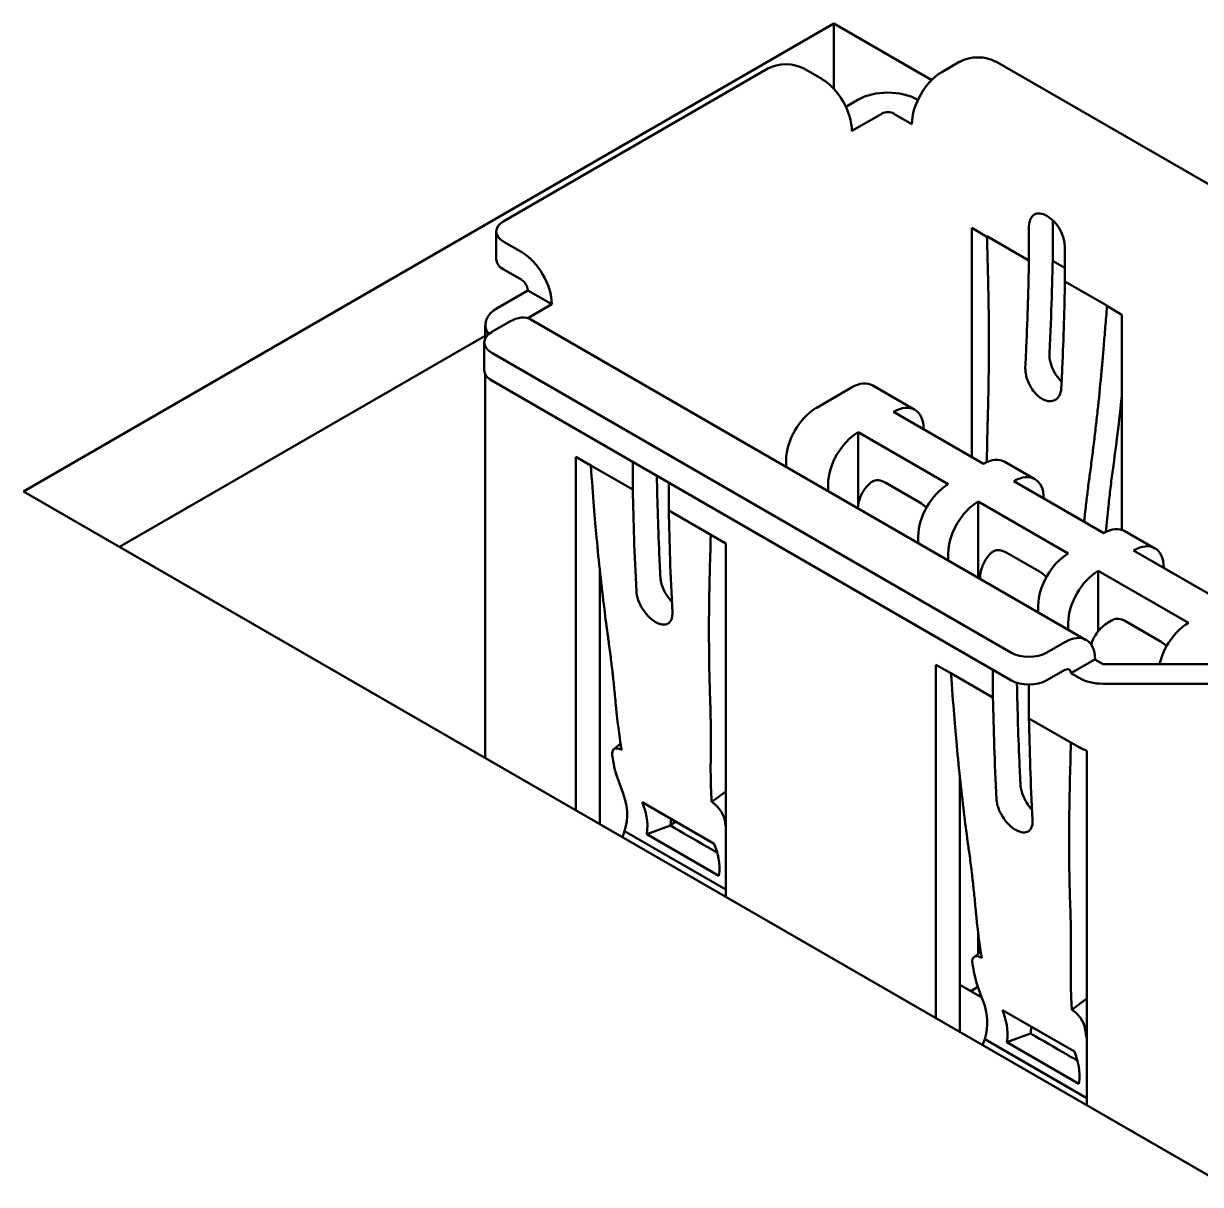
# Model space of a CAD drawing. Header units: millimetres. Extents: x 2121 to 4904, y 892 to 1933.
# Drawn here: x 3153.86 to 3166.34, y 1738.59 to 1750.9 of the extents above; entities that cross this region are included whole.
import ezdxf

# ---------------------------------------------------------------- set-up
doc = ezdxf.new("R2010")
doc.units = ezdxf.units.MM
doc.header["$LTSCALE"] = 1.8
doc.layers.add('외형선(ISO)', color=7, linetype='Continuous', lineweight=50)

msp = doc.modelspace()

# ---------------------------------------------------------------- linework, layer by layer
at = {"layer": '외형선(ISO)'}
for p, q in [((3153.86, 1745.939), (3162.452, 1750.9)), ((3162.452, 1750.9), (3163.489, 1750.301)), ((3162.452, 1750.9), (3162.452, 1750.208)), ((3158.951, 1748.805), (3161.752, 1750.422)), ((3162.324, 1750.312), (3162.133, 1750.422)), ((3163.788, 1750.496), (3163.597, 1750.385)), ((3164.17, 1750.496), (3169.675, 1747.317)), ((3162.706, 1750.091), (3162.579, 1750.018)), ((3162.961, 1749.944), (3162.643, 1749.761)), ((3163.279, 1749.834), (3163.088, 1749.944)), ((3164.774, 1748.811), (3164.774, 1748.53)), ((3158.872, 1748.695), (3158.872, 1748.401)), ((3163.915, 1748.732), (3163.915, 1746.303)), ((3164.075, 1748.64), (3163.915, 1748.732)), ((3164.52, 1748.75), (3164.52, 1748.387)), ((3159.142, 1748.475), (3158.951, 1748.585)), ((3164.52, 1748.387), (3164.075, 1748.644)), ((3164.902, 1748.166), (3164.902, 1748.53)), ((3159.142, 1748.181), (3158.951, 1748.291)), ((3164.902, 1748.309), (3164.771, 1748.385)), ((3165.347, 1747.909), (3164.902, 1748.166)), ((3158.888, 1747.887), (3159.206, 1748.071)), ((3159.461, 1747.924), (3159.206, 1748.071)), ((3159.206, 1747.777), (3159.461, 1747.924)), ((3165.506, 1747.813), (3165.347, 1747.905)), ((3165.347, 1747.905), (3165.347, 1747.905)), ((3165.506, 1745.533), (3165.506, 1747.813)), ((3158.756, 1747.703), (3158.756, 1747.563)), ((3158.824, 1747.63), (3159.015, 1747.74)), ((3159.24, 1747.762), (3165.127, 1744.363)), ((3158.756, 1747.59), (3154.879, 1745.352)), ((3158.745, 1747.519), (3158.745, 1747.225)), ((3158.824, 1747.409), (3164.329, 1744.231)), ((3158.756, 1747.182), (3158.756, 1743.113)), ((3158.824, 1747.115), (3164.329, 1743.937)), ((3162.639, 1747.04), (3162.264, 1746.823)), ((3162.864, 1747.062), (3163.31, 1746.805)), ((3164.039, 1746.232), (3163.085, 1746.783)), ((3163.664, 1746.015), (3162.709, 1746.566)), ((3162.709, 1745.8), (3162.709, 1746.566)), ((3159.715, 1746.307), (3159.715, 1742.559)), ((3159.874, 1746.215), (3159.715, 1746.307)), ((3160.32, 1745.958), (3159.874, 1746.215)), ((3160.32, 1745.958), (3160.32, 1746.252)), ((3161.946, 1746.272), (3161.946, 1746.2)), ((3164.264, 1746.254), (3164.583, 1746.07)), ((3165.312, 1745.497), (3164.358, 1746.048)), ((3166.588, 1738.591), (3153.86, 1745.939)), ((3160.702, 1746.031), (3160.702, 1745.737)), ((3162.391, 1745.943), (3162.391, 1746.015)), ((3163.362, 1745.822), (3163.001, 1746.03)), ((3164.937, 1745.28), (3163.982, 1745.831)), ((3163.982, 1745.024), (3163.982, 1745.831)), ((3161.147, 1745.48), (3160.702, 1745.737)), ((3161.306, 1745.388), (3161.147, 1745.48)), ((3163.346, 1745.464), (3163.346, 1745.392)), ((3165.537, 1745.519), (3165.855, 1745.335)), ((3161.306, 1741.641), (3161.306, 1745.388)), ((3164.631, 1745.089), (3164.287, 1745.287)), ((3166.585, 1744.762), (3165.63, 1745.313)), ((3163.664, 1745.208), (3163.664, 1745.28)), ((3159.97, 1745.108), (3159.97, 1742.412)), ((3166.21, 1744.545), (3165.255, 1745.096)), ((3165.255, 1744.458), (3165.255, 1745.096)), ((3164.002, 1745.013), (3164.002, 1745.015)), ((3164.619, 1744.729), (3164.619, 1744.657)), ((3164.937, 1744.473), (3164.937, 1744.545)), ((3165.921, 1744.344), (3165.542, 1744.563)), ((3164.711, 1744.231), (3164.902, 1744.341)), ((3163.533, 1740.355), (3163.533, 1744.102)), ((3163.533, 1744.102), (3163.693, 1744.011)), ((3164.138, 1744.047), (3164.138, 1743.753)), ((3164.711, 1743.937), (3164.902, 1744.047)), ((3164.965, 1744.011), (3165.22, 1744.157)), ((3165.22, 1744.157), (3165.305, 1744.108)), ((3165.305, 1744.108), (3167.235, 1744.108)), ((3164.138, 1743.753), (3163.693, 1744.011)), ((3165.051, 1743.961), (3164.965, 1744.011)), ((3164.393, 1743.91), (3164.393, 1743.904)), ((3164.52, 1743.533), (3164.52, 1743.891)), ((3167.235, 1743.9), (3165.305, 1743.9)), ((3164.965, 1743.276), (3164.52, 1743.533)), ((3164.965, 1743.276), (3165.051, 1743.226)), ((3165.135, 1739.43), (3165.135, 1743.19)), ((3163.788, 1740.208), (3163.788, 1742.903)), ((3161.157, 1742.647), (3161.306, 1742.757)), ((3160.42, 1742.644), (3161.184, 1742.203)), ((3160.778, 1742.438), (3160.719, 1742.404)), ((3160.233, 1742.336), (3160.21, 1742.274)), ((3161.306, 1741.717), (3160.233, 1742.336)), ((3160.468, 1742.304), (3160.718, 1742.396)), ((3161.232, 1741.863), (3160.468, 1742.304)), ((3163.982, 1741.036), (3163.982, 1741.25)), ((3164.002, 1741.051), (3164.002, 1741.102)), ((3163.982, 1741.009), (3163.982, 1741.009)), ((3164.02, 1740.573), (3163.788, 1740.707)), ((3163.979, 1740.685), (3163.903, 1740.641)), ((3164.002, 1740.584), (3164.002, 1740.621)), ((3164.975, 1740.442), (3165.135, 1740.561)), ((3164.239, 1740.44), (3165.002, 1739.999)), ((3164.286, 1740.1), (3164.537, 1740.191)), ((3164.052, 1740.132), (3164.028, 1740.069)), ((3165.135, 1739.506), (3164.052, 1740.132)), ((3165.05, 1739.659), (3164.286, 1740.1))]:
    msp.add_line(p, q, dxfattribs=at)
for centre, major_axis, start_param, end_param in [((3163.979, 1750.385), (-0.27, 0), 3.926991, 5.497787), ((3161.943, 1750.312), (-0.27, 0), 3.926991, 5.497787), ((3162.324, 1749.944), (0.225, -0.39), 0.785398, 2.356194), ((3163.597, 1750.018), (0.225, 0.39), 0.785398, 2.356194), ((3163.024, 1749.908), (0.45, 0), 0.785398, 2.356194), ((3163.024, 1749.908), (0.09, 0), 0.785398, 2.356194), ((3164.711, 1748.64), (-0.135, 0.234), 3.926991, 7.068583), ((3159.142, 1748.695), (-0.27, 0), 5.497787, 7.068583), ((3159.142, 1748.107), (-0.225, 0.39), 3.926991, 5.497787), ((3159.142, 1748.401), (-0.27, 0), 0, 0.785398), ((3159.142, 1748.107), (0.045, -0.0779), 0.785398, 2.356194), ((3159.206, 1747.703), (-0.45, 0), 5.497787, 6.670674), ((3159.015, 1747.372), (0.225, 0.39), 0, 0.785398), ((3159.015, 1747.519), (-0.27, 0), 5.497787, 7.068583), ((3159.015, 1747.225), (-0.27, 0), 0, 0.785398), ((3162.639, 1746.673), (0.225, 0.39), 0, 0.785398), ((3162.264, 1746.456), (0.225, 0.39), 0.785398, 2.356194), ((3163.085, 1746.415), (0.225, 0.39), 5.497787, 7.068583), ((3162.709, 1746.199), (-0.225, -0.39), 3.926991, 5.497787), ((3164.039, 1745.864), (0.225, 0.39), 0, 0.785398), ((3164.358, 1745.68), (0.225, 0.39), 5.497787, 7.068583), ((3163.664, 1745.647), (0.225, 0.39), 0.785398, 2.356194), ((3163.982, 1745.464), (-0.225, -0.39), 3.926991, 5.497787), ((3165.312, 1745.129), (0.225, 0.39), 0, 0.785398), ((3165.63, 1744.946), (0.225, 0.39), 5.497787, 7.068583), ((3164.937, 1744.913), (0.225, 0.39), 0.785398, 2.356194), ((3165.255, 1744.729), (-0.225, -0.39), 3.926991, 5.497787), ((3166.21, 1744.178), (0.225, 0.39), 0.785398, 2.062695), ((3164.902, 1743.974), (0.225, 0.39), 5.497787, 7.068583), ((3164.52, 1744.341), (-0.27, 0), 0.785398, 2.356194), ((3164.902, 1743.974), (0.045, 0.0779), 5.497787, 7.068583), ((3164.52, 1744.047), (0.27, 0), 3.926991, 5.497787), ((3165.305, 1744.108), (-0.36, 0), 0.785398, 1.570796), ((3165.305, 1743.373), (-0.36, 0), 0.785398, 1.078803)]:
    msp.add_ellipse(centre, major_axis=major_axis, ratio=0.57735, start_param=start_param, end_param=end_param, dxfattribs=at)
for points, knots in [([(3164.075, 1748.64), (3164.077, 1748.555), (3164.079, 1748.476), (3164.081, 1748.402), (3164.083, 1748.327), (3164.085, 1748.258), (3164.087, 1748.193), (3164.088, 1748.128), (3164.089, 1748.067), (3164.09, 1748.011), (3164.091, 1747.983), (3164.091, 1747.956), (3164.092, 1747.931), (3164.092, 1747.918), (3164.092, 1747.906), (3164.092, 1747.893), (3164.092, 1747.887), (3164.092, 1747.881), (3164.092, 1747.875), (3164.092, 1747.871), (3164.093, 1747.867), (3164.093, 1747.861), (3164.093, 1747.821), (3164.094, 1747.766), (3164.094, 1747.719), (3164.095, 1747.633), (3164.095, 1747.548), (3164.095, 1747.463), (3164.095, 1747.397), (3164.094, 1747.331), (3164.094, 1747.265), (3164.093, 1747.199), (3164.092, 1747.133), (3164.091, 1747.069), (3164.091, 1747.068), (3164.091, 1747.067), (3164.091, 1747.066), (3164.09, 1747.001), (3164.089, 1746.935), (3164.087, 1746.869), (3164.086, 1746.835), (3164.086, 1746.802), (3164.085, 1746.768), (3164.084, 1746.751), (3164.084, 1746.734), (3164.083, 1746.717), (3164.083, 1746.701), (3164.083, 1746.686), (3164.082, 1746.668), (3164.082, 1746.668), (3164.082, 1746.667), (3164.082, 1746.666), (3164.081, 1746.633), (3164.08, 1746.598), (3164.079, 1746.564), (3164.079, 1746.561), (3164.079, 1746.557), (3164.079, 1746.553), (3164.078, 1746.521), (3164.077, 1746.49), (3164.077, 1746.46), (3164.077, 1746.455), (3164.077, 1746.451), (3164.077, 1746.446), (3164.076, 1746.412), (3164.076, 1746.379), (3164.075, 1746.346), (3164.075, 1746.314), (3164.075, 1746.282), (3164.075, 1746.253), (3164.075, 1746.253), (3164.075, 1746.252), (3164.075, 1746.252), (3164.075, 1746.251), (3164.075, 1746.25), (3164.075, 1746.25)], [0.0020053, 0.0020053, 0.0020053, 0.0020053, 0.0643799, 0.0643799, 0.0643799, 0.1267546, 0.1267546, 0.1267546, 0.1891293, 0.1891293, 0.1891293, 0.2203166, 0.2203166, 0.2203166, 0.2359103, 0.2359103, 0.2359103, 0.2437071, 0.2437071, 0.2437071, 0.2498717, 0.2498717, 0.2498717, 0.2952048, 0.2952048, 0.2952048, 0.3762533, 0.3762533, 0.3762533, 0.438628, 0.438628, 0.438628, 0.5000008, 0.5000008, 0.5000008, 0.5010026, 0.5010026, 0.5010026, 0.5633773, 0.5633773, 0.5633773, 0.5945646, 0.5945646, 0.5945646, 0.6101583, 0.6101583, 0.6101583, 0.6249943, 0.6249943, 0.6249943, 0.625752, 0.625752, 0.625752, 0.6537316, 0.6537316, 0.6537316, 0.6569393, 0.6569393, 0.6569393, 0.6840557, 0.6840557, 0.6840557, 0.6881266, 0.6881266, 0.6881266, 0.719314, 0.719314, 0.719314, 0.7500016, 0.7500016, 0.7500016, 0.7505013, 0.7505013, 0.7505013, 0.751211, 0.751211, 0.751211, 0.751211]), ([(3164.52, 1748.387), (3164.513, 1748.092), (3164.507, 1747.8), (3164.488, 1747.398), (3164.485, 1747.329), (3164.481, 1747.258)], [-0.9988847, -0.9988847, -0.9988847, -0.9988847, -0.75, -0.75, -0.7002284, -0.7002284, -0.7002284, -0.7002284]), ([(3164.863, 1747.038), (3164.867, 1747.109), (3164.87, 1747.177), (3164.888, 1747.58), (3164.895, 1747.871), (3164.902, 1748.166)], [0.7002284, 0.7002284, 0.7002284, 0.7002284, 0.75, 0.75, 0.9988847, 0.9988847, 0.9988847, 0.9988847]), ([(3165.105, 1745.616), (3165.106, 1745.629), (3165.108, 1745.642), (3165.109, 1745.655), (3165.109, 1745.655), (3165.109, 1745.656), (3165.109, 1745.656), (3165.112, 1745.683), (3165.115, 1745.714), (3165.119, 1745.744), (3165.122, 1745.775), (3165.125, 1745.806), (3165.129, 1745.839), (3165.13, 1745.843), (3165.13, 1745.847), (3165.131, 1745.851), (3165.134, 1745.88), (3165.138, 1745.909), (3165.142, 1745.939), (3165.142, 1745.943), (3165.142, 1745.947), (3165.143, 1745.95), (3165.147, 1745.982), (3165.151, 1746.015), (3165.156, 1746.046), (3165.156, 1746.047), (3165.156, 1746.048), (3165.156, 1746.048), (3165.158, 1746.065), (3165.16, 1746.079), (3165.162, 1746.094), (3165.164, 1746.11), (3165.166, 1746.126), (3165.168, 1746.142), (3165.173, 1746.174), (3165.177, 1746.206), (3165.181, 1746.237), (3165.189, 1746.3), (3165.197, 1746.362), (3165.204, 1746.423), (3165.205, 1746.424), (3165.205, 1746.425), (3165.205, 1746.426), (3165.212, 1746.486), (3165.22, 1746.549), (3165.227, 1746.61), (3165.234, 1746.673), (3165.241, 1746.735), (3165.248, 1746.797), (3165.261, 1746.921), (3165.274, 1747.044), (3165.285, 1747.168), (3165.285, 1747.17), (3165.286, 1747.171), (3165.286, 1747.172), (3165.286, 1747.178), (3165.287, 1747.181), (3165.287, 1747.186), (3165.287, 1747.191), (3165.288, 1747.197), (3165.289, 1747.203), (3165.29, 1747.214), (3165.291, 1747.226), (3165.292, 1747.238), (3165.294, 1747.262), (3165.296, 1747.287), (3165.299, 1747.313), (3165.303, 1747.366), (3165.308, 1747.423), (3165.313, 1747.484), (3165.318, 1747.546), (3165.324, 1747.611), (3165.329, 1747.681), (3165.335, 1747.751), (3165.341, 1747.826), (3165.347, 1747.905)], [0.2350896, 0.2350896, 0.2350896, 0.2350896, 0.2494987, 0.2494987, 0.2494987, 0.2499984, 0.2499984, 0.2499984, 0.280686, 0.280686, 0.280686, 0.3118734, 0.3118734, 0.3118734, 0.3159378, 0.3159378, 0.3159378, 0.3430607, 0.3430607, 0.3430607, 0.3462639, 0.3462639, 0.3462639, 0.3742481, 0.3742481, 0.3742481, 0.3750057, 0.3750057, 0.3750057, 0.3898417, 0.3898417, 0.3898417, 0.4054354, 0.4054354, 0.4054354, 0.4366227, 0.4366227, 0.4366227, 0.4989974, 0.4989974, 0.4989974, 0.4999992, 0.4999992, 0.4999992, 0.5613721, 0.5613721, 0.5613721, 0.6237468, 0.6237468, 0.6237468, 0.7484961, 0.7484961, 0.7484961, 0.7501283, 0.7501283, 0.7501283, 0.756293, 0.756293, 0.756293, 0.7640898, 0.7640898, 0.7640898, 0.7796835, 0.7796835, 0.7796835, 0.8108708, 0.8108708, 0.8108708, 0.8732455, 0.8732455, 0.8732455, 0.9356201, 0.9356201, 0.9356201, 0.9979948, 0.9979948, 0.9979948, 0.9979948]), ([(3164.736, 1747.406), (3164.736, 1747.392), (3164.736, 1747.378), (3164.739, 1747.345), (3164.742, 1747.326), (3164.755, 1747.275), (3164.767, 1747.243), (3164.798, 1747.184), (3164.816, 1747.158), (3164.845, 1747.123), (3164.856, 1747.113), (3164.867, 1747.103)], [0.000001, 0.000001, 0.000001, 0.000001, 0.00534263, 0.00534263, 0.0121357, 0.0121357, 0.02364499, 0.02364499, 0.03423541, 0.03423541, 0.03957696, 0.03957696, 0.03957696, 0.03957696]), ([(3164.481, 1747.258), (3164.481, 1747.245), (3164.481, 1747.231), (3164.484, 1747.198), (3164.487, 1747.179), (3164.5, 1747.128), (3164.512, 1747.095), (3164.543, 1747.037), (3164.561, 1747.011), (3164.593, 1746.973), (3164.606, 1746.96), (3164.632, 1746.937), (3164.646, 1746.928), (3164.659, 1746.92)], [0.000001, 0.000001, 0.000001, 0.000001, 0.00535377, 0.00535377, 0.01215161, 0.01215161, 0.02364563, 0.02364563, 0.0342391, 0.0342391, 0.04087624, 0.04087624, 0.04726548, 0.04726548, 0.04726548, 0.04726548]), ([(3164.659, 1746.92), (3164.673, 1746.912), (3164.686, 1746.906), (3164.714, 1746.898), (3164.727, 1746.895), (3164.762, 1746.894), (3164.781, 1746.899), (3164.817, 1746.92), (3164.832, 1746.936), (3164.849, 1746.97), (3164.854, 1746.984), (3164.861, 1747.011), (3164.862, 1747.024), (3164.863, 1747.038)], [0.000001, 0.000001, 0.000001, 0.000001, 0.0063895, 0.0063895, 0.01302584, 0.01302584, 0.0236187, 0.0236187, 0.03511235, 0.03511235, 0.04191001, 0.04191001, 0.04726258, 0.04726258, 0.04726258, 0.04726258]), ([(3165.336, 1745.509), (3165.345, 1745.601), (3165.353, 1745.693), (3165.37, 1745.848), (3165.377, 1745.911), (3165.388, 1746.006), (3165.392, 1746.038), (3165.401, 1746.102), (3165.405, 1746.134), (3165.426, 1746.294), (3165.443, 1746.422), (3165.476, 1746.689), (3165.492, 1746.829), (3165.506, 1746.968)], [0.1586199, 0.1586199, 0.1586199, 0.1586199, 0.25, 0.25, 0.3125, 0.3125, 0.34375, 0.34375, 0.375, 0.375, 0.5, 0.5, 0.6379817, 0.6379817, 0.6379817, 0.6379817]), ([(3159.874, 1746.215), (3159.899, 1745.889), (3159.919, 1745.636), (3159.935, 1745.456), (3159.935, 1745.454), (3159.936, 1745.452), (3159.936, 1745.448), (3159.959, 1745.193), (3159.987, 1744.937), (3160.018, 1744.693), (3160.03, 1744.595), (3160.043, 1744.495), (3160.057, 1744.394), (3160.06, 1744.37), (3160.063, 1744.348), (3160.067, 1744.322), (3160.071, 1744.29), (3160.075, 1744.259), (3160.08, 1744.229), (3160.084, 1744.197), (3160.088, 1744.166), (3160.091, 1744.136), (3160.092, 1744.132), (3160.092, 1744.129), (3160.093, 1744.125), (3160.096, 1744.094), (3160.1, 1744.064), (3160.103, 1744.035), (3160.105, 1744.02), (3160.107, 1744.005), (3160.108, 1743.991), (3160.11, 1743.976), (3160.111, 1743.961), (3160.113, 1743.948), (3160.118, 1743.895), (3160.124, 1743.836), (3160.13, 1743.773), (3160.134, 1743.741), (3160.137, 1743.708), (3160.14, 1743.674), (3160.142, 1743.657), (3160.143, 1743.64), (3160.145, 1743.622), (3160.146, 1743.613), (3160.147, 1743.604), (3160.148, 1743.596), (3160.148, 1743.591), (3160.149, 1743.587), (3160.149, 1743.582), (3160.15, 1743.577), (3160.15, 1743.575), (3160.151, 1743.568), (3160.172, 1743.369), (3160.193, 1743.247), (3160.202, 1743.198)], [0, 0, 0, 0, 0.246094, 0.246094, 0.246094, 0.25, 0.25, 0.25, 0.5, 0.5, 0.5, 0.600824, 0.600824, 0.600824, 0.625, 0.625, 0.625, 0.653849, 0.653849, 0.653849, 0.684059, 0.684059, 0.684059, 0.6875, 0.6875, 0.6875, 0.71875, 0.71875, 0.71875, 0.734375, 0.734375, 0.734375, 0.75, 0.75, 0.75, 0.8125, 0.8125, 0.8125, 0.84375, 0.84375, 0.84375, 0.859375, 0.859375, 0.859375, 0.867188, 0.867188, 0.867188, 0.871094, 0.871094, 0.871094, 0.875, 0.875, 0.875, 1, 1, 1, 1]), ([(3160.613, 1745.025), (3160.609, 1745.091), (3160.606, 1745.156), (3160.588, 1745.536), (3160.581, 1745.819), (3160.574, 1746.105)], [0.7002284, 0.7002284, 0.7002284, 0.7002284, 0.75, 0.75, 0.9977383, 0.9977383, 0.9977383, 0.9977383]), ([(3162.847, 1746.036), (3162.832, 1746.023), (3162.818, 1746.01), (3162.79, 1745.979), (3162.777, 1745.962), (3162.754, 1745.926), (3162.743, 1745.906), (3162.725, 1745.863), (3162.717, 1745.84), (3162.709, 1745.798), (3162.706, 1745.78), (3162.705, 1745.762)], [1.7577988, 1.7577988, 1.7577988, 1.7577988, 1.8774779, 1.8774779, 1.9971571, 1.9971571, 2.1168362, 2.1168362, 2.2365154, 2.2365154, 2.3248686, 2.3248686, 2.3248686, 2.3248686]), ([(3162.847, 1746.036), (3162.852, 1746.04), (3162.857, 1746.043), (3162.879, 1746.055), (3162.902, 1746.06), (3162.947, 1746.055), (3162.977, 1746.044), (3163.001, 1746.03)], [0.09206578, 0.09206578, 0.09206578, 0.09206578, 0.09533586, 0.09533586, 0.10653258, 0.10653258, 0.11818208, 0.11818208, 0.11818208, 0.11818208]), ([(3161.157, 1742.647), (3161.153, 1742.692), (3161.146, 1742.803), (3161.145, 1742.986), (3161.145, 1742.988), (3161.145, 1742.992), (3161.145, 1742.994), (3161.145, 1743.063), (3161.146, 1743.127), (3161.146, 1743.186), (3161.146, 1743.216), (3161.147, 1743.245), (3161.147, 1743.272), (3161.147, 1743.286), (3161.147, 1743.299), (3161.147, 1743.312), (3161.147, 1743.325), (3161.147, 1743.337), (3161.147, 1743.351), (3161.147, 1743.404), (3161.147, 1743.459), (3161.146, 1743.518), (3161.146, 1743.521), (3161.145, 1743.524), (3161.145, 1743.527), (3161.145, 1743.553), (3161.144, 1743.58), (3161.144, 1743.607), (3161.144, 1743.61), (3161.144, 1743.612), (3161.143, 1743.615), (3161.143, 1743.628), (3161.143, 1743.641), (3161.142, 1743.654), (3161.142, 1743.658), (3161.142, 1743.662), (3161.142, 1743.666), (3161.141, 1743.678), (3161.141, 1743.69), (3161.141, 1743.702), (3161.137, 1743.82), (3161.133, 1743.934), (3161.131, 1744.05), (3161.129, 1744.167), (3161.128, 1744.285), (3161.127, 1744.403), (3161.127, 1744.462), (3161.127, 1744.521), (3161.127, 1744.58), (3161.128, 1744.615), (3161.128, 1744.649), (3161.128, 1744.683), (3161.128, 1744.706), (3161.129, 1744.727), (3161.129, 1744.751), (3161.129, 1744.754), (3161.129, 1744.757), (3161.129, 1744.759), (3161.131, 1744.928), (3161.137, 1745.169), (3161.147, 1745.48)], [0, 0, 0, 0, 0.123047, 0.123047, 0.123047, 0.125, 0.125, 0.125, 0.1875, 0.1875, 0.1875, 0.21875, 0.21875, 0.21875, 0.234375, 0.234375, 0.234375, 0.25, 0.25, 0.25, 0.3125, 0.3125, 0.3125, 0.315938, 0.315938, 0.315938, 0.34375, 0.34375, 0.34375, 0.346268, 0.346268, 0.346268, 0.359375, 0.359375, 0.359375, 0.363281, 0.363281, 0.363281, 0.375, 0.375, 0.375, 0.5, 0.5, 0.5, 0.625, 0.625, 0.625, 0.6875, 0.6875, 0.6875, 0.723558, 0.723558, 0.723558, 0.747277, 0.747277, 0.747277, 0.75, 0.75, 0.75, 1, 1, 1, 1]), ([(3164.002, 1745.015), (3164.002, 1745.057), (3164.01, 1745.098), (3164.037, 1745.176), (3164.057, 1745.212), (3164.095, 1745.261), (3164.109, 1745.277), (3164.124, 1745.291)], [0, 0, 0, 0, 0.0145925, 0.0145925, 0.02904342, 0.02904342, 0.03657913, 0.03657913, 0.03657913, 0.03657913]), ([(3164.124, 1745.291), (3164.131, 1745.297), (3164.139, 1745.303), (3164.165, 1745.316), (3164.186, 1745.319), (3164.231, 1745.313), (3164.257, 1745.305), (3164.287, 1745.287)], [-0.03720801, -0.03720801, -0.03720801, -0.03720801, -0.03019444, -0.03019444, -0.014342, -0.014342, -0.000001, -0.000001, -0.000001, -0.000001]), ([(3160.734, 1744.769), (3160.713, 1744.791), (3160.694, 1744.816), (3160.659, 1744.871), (3160.644, 1744.902), (3160.627, 1744.95), (3160.622, 1744.968), (3160.615, 1744.999), (3160.614, 1745.012), (3160.613, 1745.025)], [-0.03396232, -0.03396232, -0.03396232, -0.03396232, -0.02364633, -0.02364633, -0.01215197, -0.01215197, -0.0053539, -0.0053539, -0.000001, -0.000001, -0.000001, -0.000001]), ([(3160.562, 1744.554), (3160.548, 1744.562), (3160.534, 1744.572), (3160.507, 1744.594), (3160.493, 1744.606), (3160.459, 1744.643), (3160.44, 1744.668), (3160.404, 1744.724), (3160.389, 1744.754), (3160.371, 1744.803), (3160.366, 1744.821), (3160.36, 1744.852), (3160.359, 1744.865), (3160.358, 1744.878)], [-0.04726402, -0.04726402, -0.04726402, -0.04726402, -0.04087428, -0.04087428, -0.03423616, -0.03423616, -0.0236457, -0.0236457, -0.01213606, -0.01213606, -0.00534276, -0.00534276, -0.000001, -0.000001, -0.000001, -0.000001]), ([(3160.74, 1744.657), (3160.74, 1744.644), (3160.74, 1744.632), (3160.737, 1744.607), (3160.734, 1744.594), (3160.721, 1744.563), (3160.709, 1744.548), (3160.678, 1744.53), (3160.66, 1744.526), (3160.628, 1744.528), (3160.615, 1744.531), (3160.589, 1744.54), (3160.575, 1744.547), (3160.562, 1744.554)], [-0.0472612, -0.0472612, -0.0472612, -0.0472612, -0.04191988, -0.04191988, -0.03512723, -0.03512723, -0.02361862, -0.02361862, -0.01302883, -0.01302883, -0.00639072, -0.00639072, -0.000001, -0.000001, -0.000001, -0.000001]), ([(3165.411, 1744.579), (3165.388, 1744.568), (3165.366, 1744.555), (3165.322, 1744.524), (3165.3, 1744.506), (3165.26, 1744.465), (3165.241, 1744.441), (3165.207, 1744.387), (3165.193, 1744.357), (3165.182, 1744.32), (3165.181, 1744.317), (3165.18, 1744.313)], [1.4962031, 1.4962031, 1.4962031, 1.4962031, 1.6682014, 1.6682014, 1.8401996, 1.8401996, 2.0121979, 2.0121979, 2.1841962, 2.1841962, 2.2031705, 2.2031705, 2.2031705, 2.2031705]), ([(3165.411, 1744.579), (3165.427, 1744.587), (3165.449, 1744.591), (3165.49, 1744.587), (3165.518, 1744.577), (3165.542, 1744.563)], [0.10039822, 0.10039822, 0.10039822, 0.10039822, 0.11049402, 0.11049402, 0.12167457, 0.12167457, 0.12167457, 0.12167457]), ([(3163.693, 1744.011), (3163.717, 1743.684), (3163.737, 1743.431), (3163.754, 1743.252), (3163.754, 1743.249), (3163.754, 1743.247), (3163.754, 1743.243), (3163.778, 1742.989), (3163.806, 1742.732), (3163.836, 1742.489), (3163.848, 1742.391), (3163.861, 1742.291), (3163.875, 1742.19), (3163.878, 1742.166), (3163.881, 1742.143), (3163.885, 1742.117), (3163.89, 1742.086), (3163.894, 1742.055), (3163.898, 1742.024), (3163.902, 1741.993), (3163.906, 1741.961), (3163.91, 1741.931), (3163.91, 1741.928), (3163.911, 1741.924), (3163.911, 1741.921), (3163.915, 1741.89), (3163.918, 1741.86), (3163.922, 1741.83), (3163.923, 1741.815), (3163.925, 1741.801), (3163.927, 1741.786), (3163.928, 1741.772), (3163.93, 1741.756), (3163.931, 1741.743), (3163.937, 1741.69), (3163.943, 1741.631), (3163.949, 1741.568), (3163.952, 1741.536), (3163.955, 1741.504), (3163.958, 1741.47), (3163.96, 1741.453), (3163.962, 1741.435), (3163.964, 1741.418), (3163.965, 1741.409), (3163.965, 1741.4), (3163.966, 1741.391), (3163.967, 1741.386), (3163.967, 1741.382), (3163.968, 1741.377), (3163.968, 1741.373), (3163.969, 1741.37), (3163.969, 1741.364), (3163.99, 1741.164), (3164.011, 1741.043), (3164.02, 1740.993)], [0, 0, 0, 0, 0.246094, 0.246094, 0.246094, 0.25, 0.25, 0.25, 0.5, 0.5, 0.5, 0.600824, 0.600824, 0.600824, 0.625, 0.625, 0.625, 0.653849, 0.653849, 0.653849, 0.684059, 0.684059, 0.684059, 0.6875, 0.6875, 0.6875, 0.71875, 0.71875, 0.71875, 0.734375, 0.734375, 0.734375, 0.75, 0.75, 0.75, 0.8125, 0.8125, 0.8125, 0.84375, 0.84375, 0.84375, 0.859375, 0.859375, 0.859375, 0.867188, 0.867188, 0.867188, 0.871094, 0.871094, 0.871094, 0.875, 0.875, 0.875, 1, 1, 1, 1]), ([(3164.393, 1743.904), (3164.399, 1743.617), (3164.406, 1743.333), (3164.424, 1742.952), (3164.427, 1742.887), (3164.431, 1742.82)], [-0.9988847, -0.9988847, -0.9988847, -0.9988847, -0.75, -0.75, -0.7002284, -0.7002284, -0.7002284, -0.7002284]), ([(3160.202, 1743.198), (3160.171, 1743.216), (3160.141, 1743.22), (3160.122, 1743.209), (3160.104, 1743.198), (3160.096, 1743.173), (3160.102, 1743.14)], [0, 0, 0, 0, 0.5, 0.5, 0.5, 1, 1, 1, 1]), ([(3164.975, 1740.442), (3164.971, 1740.488), (3164.964, 1740.599), (3164.963, 1740.781), (3164.963, 1740.784), (3164.963, 1740.788), (3164.963, 1740.79), (3164.963, 1740.858), (3164.964, 1740.922), (3164.965, 1740.982), (3164.965, 1741.011), (3164.965, 1741.04), (3164.965, 1741.067), (3164.965, 1741.081), (3164.965, 1741.095), (3164.965, 1741.108), (3164.965, 1741.121), (3164.965, 1741.133), (3164.965, 1741.146), (3164.965, 1741.199), (3164.965, 1741.255), (3164.964, 1741.313), (3164.964, 1741.316), (3164.964, 1741.319), (3164.964, 1741.323), (3164.963, 1741.349), (3164.963, 1741.375), (3164.962, 1741.403), (3164.962, 1741.405), (3164.962, 1741.408), (3164.962, 1741.41), (3164.961, 1741.423), (3164.961, 1741.436), (3164.961, 1741.449), (3164.961, 1741.453), (3164.96, 1741.457), (3164.96, 1741.461), (3164.96, 1741.473), (3164.959, 1741.486), (3164.959, 1741.497), (3164.955, 1741.615), (3164.952, 1741.729), (3164.949, 1741.846), (3164.947, 1741.962), (3164.946, 1742.08), (3164.946, 1742.198), (3164.945, 1742.257), (3164.945, 1742.316), (3164.946, 1742.376), (3164.946, 1742.41), (3164.946, 1742.444), (3164.947, 1742.479), (3164.947, 1742.501), (3164.947, 1742.522), (3164.947, 1742.547), (3164.947, 1742.55), (3164.947, 1742.553), (3164.948, 1742.555), (3164.95, 1742.724), (3164.956, 1742.964), (3164.965, 1743.276)], [0, 0, 0, 0, 0.123047, 0.123047, 0.123047, 0.125, 0.125, 0.125, 0.1875, 0.1875, 0.1875, 0.21875, 0.21875, 0.21875, 0.234375, 0.234375, 0.234375, 0.25, 0.25, 0.25, 0.3125, 0.3125, 0.3125, 0.315938, 0.315938, 0.315938, 0.34375, 0.34375, 0.34375, 0.346268, 0.346268, 0.346268, 0.359375, 0.359375, 0.359375, 0.363281, 0.363281, 0.363281, 0.375, 0.375, 0.375, 0.5, 0.5, 0.5, 0.625, 0.625, 0.625, 0.6875, 0.6875, 0.6875, 0.723558, 0.723558, 0.723558, 0.747277, 0.747277, 0.747277, 0.75, 0.75, 0.75, 1, 1, 1, 1]), ([(3160.102, 1743.14), (3160.108, 1743.101), (3160.115, 1743.061), (3160.174, 1742.772), (3160.318, 1742.642), (3160.233, 1742.336)], [0.782448, 0.782448, 0.782448, 0.782448, 0.8133462, 0.8133462, 1, 1, 1, 1]), ([(3164.431, 1742.82), (3164.432, 1742.808), (3164.434, 1742.794), (3164.44, 1742.764), (3164.445, 1742.746), (3164.463, 1742.697), (3164.478, 1742.667), (3164.513, 1742.611), (3164.532, 1742.587), (3164.552, 1742.565)], [0.000001, 0.000001, 0.000001, 0.000001, 0.00535377, 0.00535377, 0.01215161, 0.01215161, 0.02364563, 0.02364563, 0.03396231, 0.03396231, 0.03396231, 0.03396231]), ([(3164.176, 1742.673), (3164.177, 1742.66), (3164.179, 1742.647), (3164.185, 1742.616), (3164.19, 1742.598), (3164.207, 1742.55), (3164.223, 1742.519), (3164.258, 1742.463), (3164.277, 1742.438), (3164.312, 1742.402), (3164.325, 1742.389), (3164.353, 1742.367), (3164.366, 1742.358), (3164.38, 1742.35)], [0.000001, 0.000001, 0.000001, 0.000001, 0.00534263, 0.00534263, 0.0121357, 0.0121357, 0.02364499, 0.02364499, 0.03423541, 0.03423541, 0.04087392, 0.04087392, 0.04726402, 0.04726402, 0.04726402, 0.04726402]), ([(3161.295, 1742.451), (3161.289, 1742.484), (3161.272, 1742.523), (3161.246, 1742.56), (3161.221, 1742.597), (3161.188, 1742.628), (3161.157, 1742.647)], [0, 0, 0, 0, 0.5, 0.5, 0.5, 1, 1, 1, 1]), ([(3160.718, 1742.396), (3160.721, 1742.412), (3160.723, 1742.429), (3160.725, 1742.452), (3160.726, 1742.46), (3160.726, 1742.468)], [0.02442265, 0.02442265, 0.02442265, 0.02442265, 0.03125, 0.03125, 0.03460484, 0.03460484, 0.03460484, 0.03460484]), ([(3164.38, 1742.35), (3164.394, 1742.342), (3164.407, 1742.336), (3164.434, 1742.327), (3164.447, 1742.324), (3164.479, 1742.322), (3164.496, 1742.326), (3164.527, 1742.343), (3164.539, 1742.358), (3164.552, 1742.389), (3164.556, 1742.402), (3164.558, 1742.428), (3164.559, 1742.44), (3164.558, 1742.453)], [0.000001, 0.000001, 0.000001, 0.000001, 0.00639036, 0.00639036, 0.01302808, 0.01302808, 0.02361791, 0.02361791, 0.03512687, 0.03512687, 0.04191976, 0.04191976, 0.0472612, 0.0472612, 0.0472612, 0.0472612]), ([(3161.215, 1742.109), (3161.177, 1742.131), (3161.138, 1742.153), (3160.973, 1742.249), (3160.845, 1742.322), (3160.718, 1742.396)], [0.04189982, 0.04189982, 0.04189982, 0.04189982, 0.06000166, 0.06000166, 0.12000166, 0.12000166, 0.12000166, 0.12000166]), ([(3164.02, 1740.993), (3163.989, 1741.012), (3163.959, 1741.015), (3163.941, 1741.005), (3163.922, 1740.994), (3163.914, 1740.968), (3163.92, 1740.935)], [0, 0, 0, 0, 0.5, 0.5, 0.5, 1, 1, 1, 1]), ([(3163.92, 1740.935), (3163.926, 1740.897), (3163.934, 1740.857), (3163.992, 1740.568), (3164.136, 1740.437), (3164.052, 1740.132)], [0.782448, 0.782448, 0.782448, 0.782448, 0.8133462, 0.8133462, 1, 1, 1, 1]), ([(3165.113, 1740.247), (3165.108, 1740.28), (3165.091, 1740.318), (3165.065, 1740.356), (3165.039, 1740.393), (3165.007, 1740.424), (3164.975, 1740.442)], [0, 0, 0, 0, 0.5, 0.5, 0.5, 1, 1, 1, 1]), ([(3164.537, 1740.191), (3164.539, 1740.208), (3164.541, 1740.224), (3164.543, 1740.248), (3164.544, 1740.255), (3164.545, 1740.263)], [0.02442265, 0.02442265, 0.02442265, 0.02442265, 0.03125, 0.03125, 0.03460484, 0.03460484, 0.03460484, 0.03460484]), ([(3165.034, 1739.904), (3164.995, 1739.926), (3164.957, 1739.949), (3164.791, 1740.044), (3164.664, 1740.118), (3164.537, 1740.191)], [0.04189982, 0.04189982, 0.04189982, 0.04189982, 0.06000166, 0.06000166, 0.12000166, 0.12000166, 0.12000166, 0.12000166]), ([(3165.135, 1740.126), (3165.135, 1740.127), (3165.135, 1740.127), (3165.127, 1740.168), (3165.12, 1740.208), (3165.113, 1740.247)], [0.18656579, 0.18656579, 0.18656579, 0.18656579, 0.18665381, 0.18665381, 0.21755204, 0.21755204, 0.21755204, 0.21755204])]:
    msp.add_open_spline(points, degree=3, knots=knots, dxfattribs=at)
for points in [[(3164.774, 1748.53), (3164.767, 1748.18), (3164.759, 1747.83), (3164.736, 1747.406)], [(3160.32, 1745.958), (3160.328, 1745.617), (3160.336, 1745.276), (3160.358, 1744.878)], [(3163.362, 1745.822), (3163.384, 1745.809), (3163.411, 1745.788), (3163.433, 1745.766)], [(3160.74, 1744.657), (3160.717, 1745.056), (3160.71, 1745.397), (3160.702, 1745.737)], [(3164.631, 1745.089), (3164.66, 1745.072), (3164.685, 1745.052), (3164.705, 1745.031)], [(3165.921, 1744.344), (3165.94, 1744.334), (3165.961, 1744.317), (3165.98, 1744.299)], [(3164.176, 1742.673), (3164.154, 1743.072), (3164.146, 1743.413), (3164.138, 1743.753)], [(3164.52, 1743.533), (3164.528, 1743.192), (3164.536, 1742.851), (3164.558, 1742.453)], [(3160.119, 1743.207), (3160.143, 1743.225), (3160.167, 1743.243), (3160.191, 1743.261)], [(3160.468, 1742.304), (3160.488, 1742.442), (3160.458, 1742.542), (3160.42, 1742.644)], [(3161.306, 1742.387), (3161.302, 1742.409), (3161.298, 1742.43), (3161.295, 1742.451)], [(3161.184, 1742.203), (3161.222, 1742.102), (3161.252, 1742.001), (3161.232, 1741.863)], [(3163.937, 1741.002), (3163.961, 1741.02), (3163.985, 1741.038), (3164.009, 1741.057)], [(3164.286, 1740.1), (3164.306, 1740.237), (3164.276, 1740.338), (3164.239, 1740.44)], [(3165.002, 1739.999), (3165.04, 1739.897), (3165.07, 1739.796), (3165.05, 1739.659)]]:
    msp.add_open_spline(points, degree=3, dxfattribs=at)

doc.saveas('drawing.dxf')
